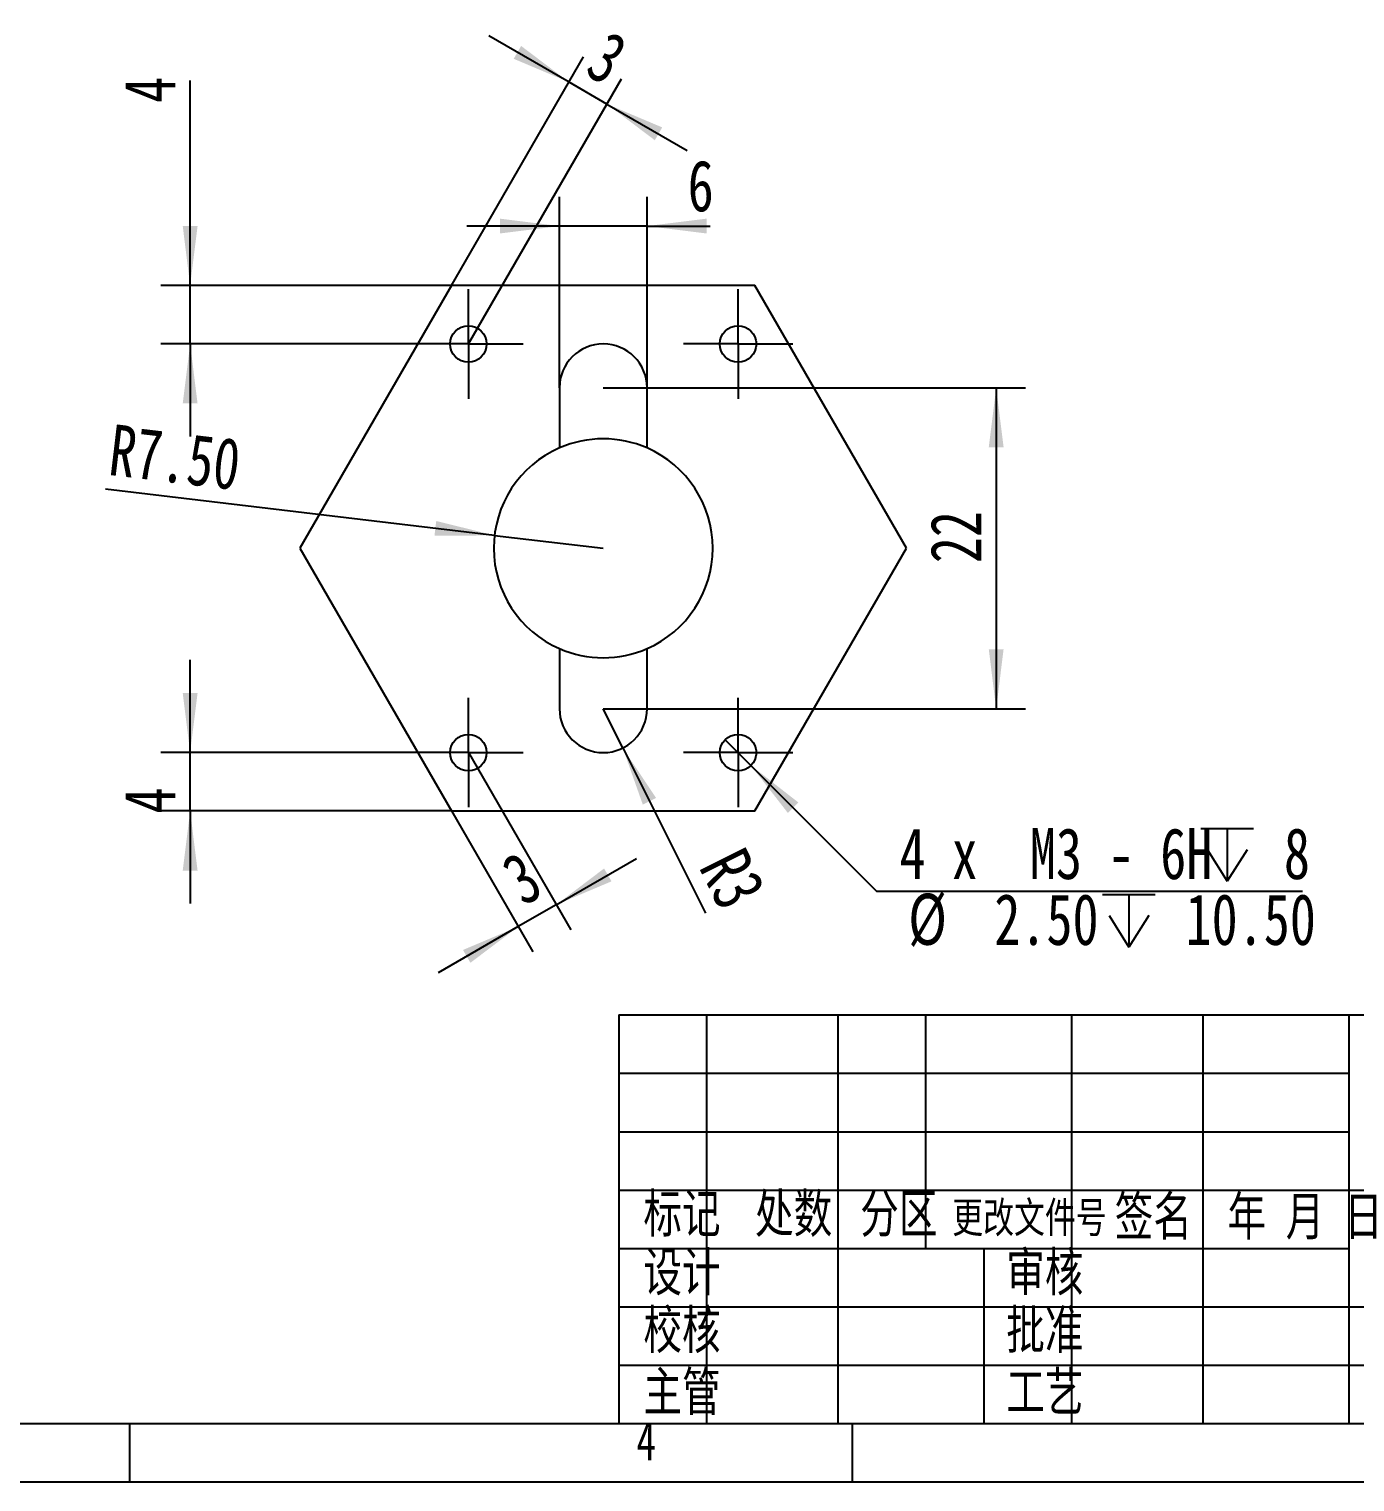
# Model space of a CAD drawing. Header units: millimetres. Extents: x 0 to 297, y 0 to 210.
# Drawn here: x 141.6 to 232.4, y 0.2 to 99.7 of the extents above; entities that cross this region are included whole.
import ezdxf

# ---------------------------------------------------------------- set-up
doc = ezdxf.new("R2010")
doc.units = ezdxf.units.MM
doc.layers.add('图框', color=7, linetype='Continuous')
doc.styles.add('SLDTEXTSTYLE0', font='HYSWLONGFANGSONG.TTF', dxfattribs={"bigfont": 'bigfont'})
doc.styles.add('SLDTEXTSTYLE1', font='HYSWLONGFANGSONG.TTF')
doc.dimstyles.new('SLDDIMSTYLE0', dxfattribs={"dimtxt": 3.5, "dimasz": 4.08, "dimexe": 0, "dimexo": 0.0625, "dimgap": 0.875, "dimtad": 2, "dimrnd": 1e-09, "dimzin": 12, "dimdsep": 46, "dimtxsty": 'SLDTEXTSTYLE1', "dimsah": 1, "dimcen": 0.09, "dimadec": 0, "dimazin": 3, "dimtfac": 1, "dimtmove": 0, "dimatfit": 0, "dimfxl": 0, "dimfrac": 2, "dimtolj": 1, "dimtzin": 12, "dimarcsym": 0})
doc.dimstyles.new('SLDDIMSTYLE1', dxfattribs={"dimtxt": 3.5, "dimasz": 4.08, "dimexe": 0, "dimexo": 0.0625, "dimgap": 0.875, "dimtad": 2, "dimrnd": 1e-09, "dimzin": 12, "dimdsep": 46, "dimtxsty": 'SLDTEXTSTYLE1', "dimsah": 1, "dimcen": 0.09, "dimadec": 0, "dimazin": 3, "dimtfac": 1, "dimtofl": 0, "dimtmove": 0, "dimatfit": 3, "dimfxl": 0, "dimfrac": 2, "dimtolj": 1, "dimtzin": 12, "dimarcsym": 0})
doc.dimstyles.new('SLDDIMSTYLE3', dxfattribs={"dimtxt": 3.5, "dimasz": 4.08, "dimexe": 0, "dimexo": 0.0625, "dimgap": 0.875, "dimtad": 0, "dimtih": 1, "dimtoh": 1, "dimdec": 6, "dimrnd": 1e-09, "dimzin": 12, "dimdsep": 46, "dimtxsty": 'SLDTEXTSTYLE1', "dimblk1": 'NONE', "dimsah": 1, "dimcen": 0, "dimadec": 0, "dimazin": 3, "dimtfac": 1, "dimtmove": 0, "dimatfit": 3, "dimldrblk": 'NONE', "dimfxl": 0, "dimfrac": 2, "dimtolj": 1, "dimtzin": 12, "dimarcsym": 0})
doc.dimstyles.new('SLDDIMSTYLE4', dxfattribs={"dimtxt": 3.5, "dimasz": 4.08, "dimexe": 0, "dimexo": 0.0625, "dimgap": 0.875, "dimtad": 2, "dimrnd": 1e-09, "dimzin": 4, "dimdsep": 46, "dimtxsty": 'SLDTEXTSTYLE1', "dimsah": 1, "dimcen": 0, "dimadec": 0, "dimazin": 1, "dimtfac": 1, "dimtofl": 0, "dimtmove": 0, "dimatfit": 3, "dimfxl": 0, "dimfrac": 2, "dimtolj": 1, "dimtzin": 12, "dimarcsym": 0})
doc.dimstyles.new('SLDDIMSTYLE5', dxfattribs={"dimtxt": 3.5, "dimasz": 4.08, "dimexe": 0, "dimexo": 0.0625, "dimgap": 0.875, "dimtad": 2, "dimrnd": 1e-09, "dimzin": 12, "dimdsep": 46, "dimtxsty": 'SLDTEXTSTYLE1', "dimsah": 1, "dimcen": 0, "dimadec": 0, "dimazin": 3, "dimtfac": 1, "dimtofl": 0, "dimtmove": 0, "dimatfit": 3, "dimfxl": 0, "dimfrac": 2, "dimtolj": 1, "dimtzin": 12, "dimarcsym": 0})

# ---------------------------------------------------------------- blocks, each defined once
blk = doc.blocks.new('SW_SYMBOL_HOLE_DEPTH')
at = {"layer": '图框', "color": 0}
for p, q in [((0, 875), (800, 875)), ((400, 875), (400, 75)), ((100, 555), (400, 75)), ((700, 555), (400, 75))]:
    blk.add_line(p, q, dxfattribs=at)
blk = doc.blocks.new('_D_3')
at = {"layer": '图框'}
for p, q in [((189.288, 51.049), (191.054, 49.28)), ((191.054, 49.28), (199.642, 40.674)), ((199.642, 40.674), (228.835, 40.674))]:
    blk.add_line(p, q, dxfattribs=at)
blk.add_solid([(191.054, 49.28), (193.576, 46.033), (194.295, 46.751)], dxfattribs=at)
at = {"layer": '图框', "xscale": 0.004511737089201878, "yscale": 0.004511737089201878, "zscale": 0.004511737089201878}
for p in [(221.874, 41.009), (215.138, 36.494)]:
    blk.add_blockref('SW_SYMBOL_HOLE_DEPTH', p, dxfattribs=at)
at = {"layer": '图框', "char_height": 3.5, "attachment_point": 1, "style": 'SLDTEXTSTYLE1'}
for s, insert in [('4 x  M3 - 6H ', (201.229, 45)), (' 8', (225.772, 45)), ('%%c', (201.821, 40.5)), (' 2.50 ', (205.936, 40.486)), (' 10.50', (219.036, 40.486))]:
    blk.add_mtext(s, dxfattribs=dict(at, insert=insert))
blk = doc.blocks.new('_NONE')
blk = doc.blocks.new('_D_4')
at = {"layer": '图框'}
for p, q in [((152.637, 82.165), (152.637, 96.218)), ((170.541, 82.165), (150.637, 82.165)), ((152.637, 78.165), (152.637, 82.165)), ((167.945, 78.165), (150.637, 78.165)), ((152.637, 78.165), (152.637, 71.815))]:
    blk.add_line(p, q, dxfattribs=at)
for points in [[(152.637, 82.165), (153.145, 86.245), (152.129, 86.245)], [(152.637, 78.165), (152.129, 74.085), (153.145, 74.085)]]:
    blk.add_solid(points, dxfattribs=at)
at = {"layer": '图框', "insert": (148.125, 94.682), "char_height": 3.5, "attachment_point": 1, "rotation": 90, "style": 'SLDTEXTSTYLE1'}
blk.add_mtext('4', dxfattribs=at)
blk = doc.blocks.new('_D_5')
at = {"layer": '图框'}
for p, q in [((178.588, 96.103), (173.089, 99.278)), ((170.541, 82.165), (179.588, 97.835)), ((171.695, 78.165), (182.186, 96.335)), ((181.186, 94.603), (178.588, 96.103)), ((181.186, 94.603), (186.685, 91.428))]:
    blk.add_line(p, q, dxfattribs=at)
for points in [[(178.588, 96.103), (175.309, 98.583), (174.801, 97.703)], [(181.186, 94.603), (184.465, 92.123), (184.973, 93.003)]]:
    blk.add_solid(points, dxfattribs=at)
at = {"layer": '图框', "insert": (181.31, 99.741), "char_height": 3.5, "attachment_point": 1, "rotation": 330, "style": 'SLDTEXTSTYLE1'}
blk.add_mtext('3', dxfattribs=at)
blk = doc.blocks.new('_D_6')
at = {"layer": '图框'}
for p, q in [((152.637, 50.165), (152.637, 56.515)), ((167.945, 50.165), (150.637, 50.165)), ((152.637, 46.165), (152.637, 50.165)), ((170.541, 46.165), (150.637, 46.165)), ((152.637, 46.165), (152.637, 39.815))]:
    blk.add_line(p, q, dxfattribs=at)
for points in [[(152.637, 50.165), (153.145, 54.245), (152.129, 54.245)], [(152.637, 46.165), (152.129, 42.085), (153.145, 42.085)]]:
    blk.add_solid(points, dxfattribs=at)
at = {"layer": '图框', "insert": (148.125, 45.993), "char_height": 3.5, "attachment_point": 1, "rotation": 90, "style": 'SLDTEXTSTYLE1'}
blk.add_mtext('4', dxfattribs=at)
blk = doc.blocks.new('_D_7')
at = {"layer": '图框'}
for p, q in [((171.695, 50.165), (178.713, 38.01)), ((170.541, 46.165), (176.115, 36.51)), ((177.713, 39.742), (183.212, 42.917)), ((177.713, 39.742), (175.115, 38.242)), ((175.115, 38.242), (169.615, 35.067))]:
    blk.add_line(p, q, dxfattribs=at)
for points in [[(177.713, 39.742), (181.5, 41.342), (180.992, 42.222)], [(175.115, 38.242), (171.327, 36.642), (171.835, 35.762)]]:
    blk.add_solid(points, dxfattribs=at)
at = {"layer": '图框', "insert": (173.707, 42.639), "char_height": 3.5, "attachment_point": 1, "rotation": 30, "style": 'SLDTEXTSTYLE1'}
blk.add_mtext('3', dxfattribs=at)
blk = doc.blocks.new('_D_8')
at = {"layer": '图框'}
for q in [(146.839, 68.204), (180.933, 64.165)]:
    blk.add_line((173.485, 65.047), q, dxfattribs=at)
blk.add_solid([(173.485, 65.047), (169.493, 66.032), (169.374, 65.023)], dxfattribs=at)
at = {"layer": '图框', "insert": (147.37, 72.679), "char_height": 3.5, "attachment_point": 1, "rotation": 353.24229, "style": 'SLDTEXTSTYLE1'}
blk.add_mtext('R7.50', dxfattribs=at)
blk = doc.blocks.new('_D_9')
at = {"layer": '图框'}
for q in [(180.933, 53.165), (187.93, 39.155)]:
    blk.add_line((182.273, 50.481), q, dxfattribs=at)
blk.add_solid([(182.273, 50.481), (183.642, 46.603), (184.551, 47.057)], dxfattribs=at)
at = {"layer": '图框', "insert": (190.574, 43.904), "char_height": 3.5, "attachment_point": 1, "rotation": 296.53772, "style": 'SLDTEXTSTYLE1'}
blk.add_mtext('R3', dxfattribs=at)
blk = doc.blocks.new('_D_10')
at = {"layer": '图框'}
for p, q in [((177.933, 75.165), (177.933, 88.242)), ((183.933, 75.165), (183.933, 88.242)), ((177.933, 86.242), (171.583, 86.242)), ((183.933, 86.242), (177.933, 86.242)), ((183.933, 86.242), (188.247, 86.242))]:
    blk.add_line(p, q, dxfattribs=at)
for points in [[(177.933, 86.242), (173.853, 86.75), (173.853, 85.734)], [(183.933, 86.242), (188.013, 85.734), (188.013, 86.75)]]:
    blk.add_solid(points, dxfattribs=at)
at = {"layer": '图框', "insert": (186.715, 90.754), "char_height": 3.5, "attachment_point": 1, "style": 'SLDTEXTSTYLE1'}
blk.add_mtext('6', dxfattribs=at)
blk = doc.blocks.new('_D_11')
at = {"layer": '图框'}
for p, q in [((180.933, 75.165), (209.85, 75.165)), ((207.85, 75.165), (207.85, 53.165)), ((180.933, 53.165), (209.85, 53.165))]:
    blk.add_line(p, q, dxfattribs=at)
for points in [[(207.85, 75.165), (207.342, 71.085), (208.358, 71.085)], [(207.85, 53.165), (208.358, 57.245), (207.342, 57.245)]]:
    blk.add_solid(points, dxfattribs=at)
at = {"layer": '图框', "insert": (203.338, 63.146), "char_height": 3.5, "attachment_point": 1, "rotation": 90, "style": 'SLDTEXTSTYLE1'}
blk.add_mtext('22', dxfattribs=at)
blk = doc.blocks.new('SW_CENTERMARKSYMBOL_0')
at = {"layer": '图框', "color": 0}
for p, q in [((0, 2.5), (0, 3.75)), ((0, 0), (0, 2.5)), ((-2.5, 0), (-3.75, 0)), ((0, 0), (-2.5, 0)), ((0, 0), (0, -2.5)), ((0, 0), (2.5, 0)), ((2.5, 0), (3.75, 0)), ((0, -2.5), (0, -3.75))]:
    blk.add_line(p, q, dxfattribs=at)
blk = doc.blocks.new('SW_CENTERMARKSYMBOL_1')
at = {"layer": '图框', "color": 0}
for p, q in [((0, 2.5), (0, 3.75)), ((0, 0), (0, 2.5)), ((-2.5, 0), (-3.75, 0)), ((0, 0), (-2.5, 0)), ((0, 0), (0, -2.5)), ((0, 0), (2.5, 0)), ((2.5, 0), (3.75, 0)), ((0, -2.5), (0, -3.75))]:
    blk.add_line(p, q, dxfattribs=at)
blk = doc.blocks.new('SW_CENTERMARKSYMBOL_2')
at = {"layer": '图框', "color": 0}
for p, q in [((0, 2.5), (0, 3.75)), ((0, 0), (0, 2.5)), ((-2.5, 0), (-3.75, 0)), ((0, 0), (-2.5, 0)), ((0, 0), (0, -2.5)), ((0, 0), (2.5, 0)), ((2.5, 0), (3.75, 0)), ((0, -2.5), (0, -3.75))]:
    blk.add_line(p, q, dxfattribs=at)
blk = doc.blocks.new('SW_CENTERMARKSYMBOL_3')
at = {"layer": '图框', "color": 0}
for p, q in [((0, 2.5), (0, 3.75)), ((0, 0), (0, 2.5)), ((-2.5, 0), (-3.75, 0)), ((0, 0), (-2.5, 0)), ((0, 0), (0, -2.5)), ((0, 0), (2.5, 0)), ((2.5, 0), (3.75, 0)), ((0, -2.5), (0, -3.75))]:
    blk.add_line(p, q, dxfattribs=at)

msp = doc.modelspace()

# ---------------------------------------------------------------- linework, layer by layer
at = {"color": 7, "linetype": 'Continuous', "lineweight": 25}
for p, q in [((170.5407864, 82.1645034), (160.1484816, 64.1645034)), ((191.3253961, 82.1645034), (170.5407864, 82.1645034)), ((201.7177009, 64.1645034), (191.3253961, 82.1645034)), ((177.9330913, 75.1645034), (177.9330913, 71.0383669)), ((183.9330913, 71.0383669), (183.9330913, 75.1645034)), ((160.1484816, 64.1645034), (170.5407864, 46.1645034)), ((191.3253961, 46.1645034), (201.7177009, 64.1645034)), ((177.9330913, 57.2906398), (177.9330913, 53.1645034)), ((183.9330913, 53.1645034), (183.9330913, 57.2906398)), ((170.5407864, 46.1645034), (191.3253961, 46.1645034))]:
    msp.add_line(p, q, dxfattribs=at)
for centre in [(171.6954869, 78.1645034), (190.1706956, 78.1645034), (171.6954869, 50.1645034), (190.1706956, 50.1645034)]:
    msp.add_circle(centre, 1.25, dxfattribs=at)
for centre, radius, start, end in [((180.9330913, 75.1645034), 3, 0, 180), ((180.9330913, 64.1645034), 7.5, 113.578178478, 246.421821522), ((180.9330913, 64.1645034), 7.5, 66.421821522, 113.578178478), ((180.9330913, 64.1645034), 7.5, 293.578178478, 66.421821522), ((180.9330913, 64.1645034), 7.5, 246.421821522, 293.578178478), ((180.9330913, 53.1645034), 3, 180, 0)]:
    msp.add_arc(centre, radius, start, end, dxfattribs=at)
at = {"layer": '图框', "lineweight": 25}
for p, q in [((182, 32.1898854), (182, 4.1898854)), ((182, 32.1898854), (293, 32.1898854)), ((188, 32.1898854), (188, 4.1898854)), ((197, 32.1898854), (197, 25.1898854)), ((203, 32.1898854), (203, 16.1898854)), ((213, 32.1898854), (213, 4.1898854)), ((222, 32.1898854), (222, 4.1898854)), ((232, 32.1898854), (232, 4.1898854)), ((197, 25.1898854), (197, 4.1898854)), ((182, 20.1898854), (293, 20.1898854)), ((182, 16.1898854), (232, 16.1898854)), ((207, 16.1898854), (206.9955958, 4.1898854)), ((182, 12.1898854), (293, 12.1898854)), ((182, 8.1898854), (209.8897139, 8.1898854)), ((209.8897139, 8.1898854), (293, 8.1898854)), ((0, 4.1898854), (293, 4.1898854)), ((148.5, 0.1898854), (148.5, 4.1898854))]:
    msp.add_line(p, q, dxfattribs=at)
at = {"layer": '图框'}
for p, q in [((182, 28.1898854), (232, 28.1898854)), ((182, 24.1898854), (232, 24.1898854)), ((198, 0.1898854), (198, 4.1898854)), ((0, 0.1898854), (297, 0.1898854))]:
    msp.add_line(p, q, dxfattribs=at)

# ---------------------------------------------------------------- block references
for name, p in [('SW_CENTERMARKSYMBOL_0', (171.6954869, 78.1645034)), ('SW_CENTERMARKSYMBOL_1', (190.1706956, 78.1645034)), ('SW_CENTERMARKSYMBOL_3', (171.6954869, 50.1645034)), ('SW_CENTERMARKSYMBOL_2', (190.1706956, 50.1645034))]:
    msp.add_blockref(name, p, dxfattribs=at)

# ---------------------------------------------------------------- texts
at = {"layer": '图框', "attachment_point": 2}
for s, insert, char_height, style in [('标记', (186.3293911, 19.9220239), 2.64583333, 'SLDTEXTSTYLE0'), ('处\\M+19094', (193.975889, 19.9220239), 2.64583333, 'SLDTEXTSTYLE0'), ('\\M+195AA\\M+18BE6', (201.178539, 19.9220239), 2.645833333, 'SLDTEXTSTYLE0'), ('签\\M+196BC', (218.6157133, 19.7313853), 2.64583333, 'SLDTEXTSTYLE0'), ('\\M+1944E \\M+18C8E \\M+193FA', (229.0076642, 19.7313853), 2.645833333, 'SLDTEXTSTYLE0'), ('\\M+18D58\\M+189FC\\M+195B6\\M+18C8F\\M+18D86', (210.1291624, 19.3780635), 2.116666667, 'SLDTEXTSTYLE0'), ('设计', (186.3293911, 15.9155015), 2.64583333, 'SLDTEXTSTYLE0'), ('审\\M+18A6A', (211.1836143, 15.9155015), 2.64583333, 'SLDTEXTSTYLE0'), ('\\M+18D5A\\M+18A6A', (186.3293911, 11.955898), 2.645833333, 'SLDTEXTSTYLE0'), ('\\M+194E1\\M+18F79', (211.1836143, 11.955898), 2.645833333, 'SLDTEXTSTYLE0'), ('\\M+18EE5\\M+18AC7', (186.3293911, 7.7093879), 2.645833333, 'SLDTEXTSTYLE0'), ('\\M+18D48艺', (211.1836143, 7.7093879), 2.64583333, 'SLDTEXTSTYLE0'), ('4', (183.8748264, 4.3256269), 2.6458333, 'SLDTEXTSTYLE1')]:
    msp.add_mtext(s, dxfattribs=dict(at, insert=insert, char_height=char_height, style=style))

# ---------------------------------------------------------------- dimensions: what is measured, and where the dimension line sits
at = {"layer": '图框'}
for base, p1, p2, angle, dimstyle, picture, middle in [((178.5879796, 96.1026508), (171.6954869, 78.1645034), (170.5407864, 82.1645034), 330, 'SLDDIMSTYLE0', '_D_5', (179.7190586, 95.4496221)), ((152.6366756, 82.1645034), (167.9454869, 78.1645034), (170.5407864, 82.1645034), 90, 'SLDDIMSTYLE0', '_D_4', (152.6366756, 95.4496221)), ((207.8496992, 53.1645034), (180.9330913, 75.1645034), (180.9330913, 53.1645034), 90, 'SLDDIMSTYLE1', '_D_11', (207.8496992, 64.6825712)), ((152.6366756, 50.1645034), (170.5407864, 46.1645034), (167.9454869, 50.1645034), 90, 'SLDDIMSTYLE0', '_D_6', (152.6366756, 46.7606062)), ((175.1146878, 38.2422738), (171.6954869, 50.1645034), (170.5407864, 46.1645034), 30, 'SLDDIMSTYLE0', '_D_7', (176.6283645, 39.1161955))]:
    dim = msp.add_linear_dim(base=base, p1=p1, p2=p2, angle=angle, dimstyle=dimstyle, dxfattribs=at)
    dim.commit()
    dim.dimension.update_dxf_attribs({"geometry": picture, "text_midpoint": middle, "dimtype": 160})
dim = msp.add_linear_dim(base=(177.9330913, 86.2422979), p1=(183.9330913, 75.1645034), p2=(177.9330913, 75.1645034), dimstyle='SLDDIMSTYLE0', dxfattribs=at)
dim.commit()
dim.dimension.update_dxf_attribs({"geometry": '_D_10', "text_midpoint": (187.4811177, 86.2422979), "dimtype": 160})
for center, mpoint, dimstyle, picture, middle in [((180.9330913, 64.1645034), (173.4851965, 65.0470362), 'SLDDIMSTYLE4', '_D_8', (150.5698019, 67.7623903)), ((180.9330913, 53.1645034), (182.2734519, 50.4805821), 'SLDDIMSTYLE5', '_D_9', (187.3164827, 40.3825105))]:
    dim = msp.add_radius_dim(center=center, mpoint=mpoint, dimstyle=dimstyle, dxfattribs=at)
    dim.commit()
    dim.dimension.update_dxf_attribs({"geometry": picture, "text_midpoint": middle, "dimtype": 164})
dim = msp.add_diameter_dim_2p(p1=(189.2877404, 51.0493142), p2=(191.0536508, 49.2796926), text='4 x  M3 - 6H {\\fGDT;x} 8\\P%%c 2.50 {\\fGDT;x} 10.50\\P', dimstyle='SLDDIMSTYLE3', override={"dimpost": '<>'}, dxfattribs=at)
dim.commit()
dim.dimension.update_dxf_attribs({"geometry": '_D_3', "text_midpoint": (215.0321071, 40.4885941), "dimtype": 163})

doc.saveas('drawing.dxf')
